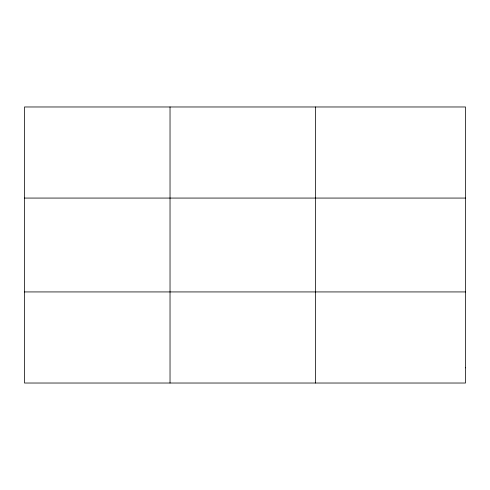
<?xml version="1.0" encoding="UTF-8"?>
<svg xmlns="http://www.w3.org/2000/svg" width="490" height="490" viewBox="0 0 490 490"><rect width="100%" height="100%" fill="white"/><g stroke="black" fill="none" stroke-linecap="round" stroke-linejoin="round"><path stroke-width="0.73" d="M170.03 383.027L170.03 106.973M315.56 383.027L315.56 106.973M24.5 198.07L465.5 198.07M24.5 291.93L465.5 291.93M465.5 367.843L465.5 383.027L24.5 383.027L24.5 106.973L465.5 106.973L465.5 367.843"/></g></svg>
